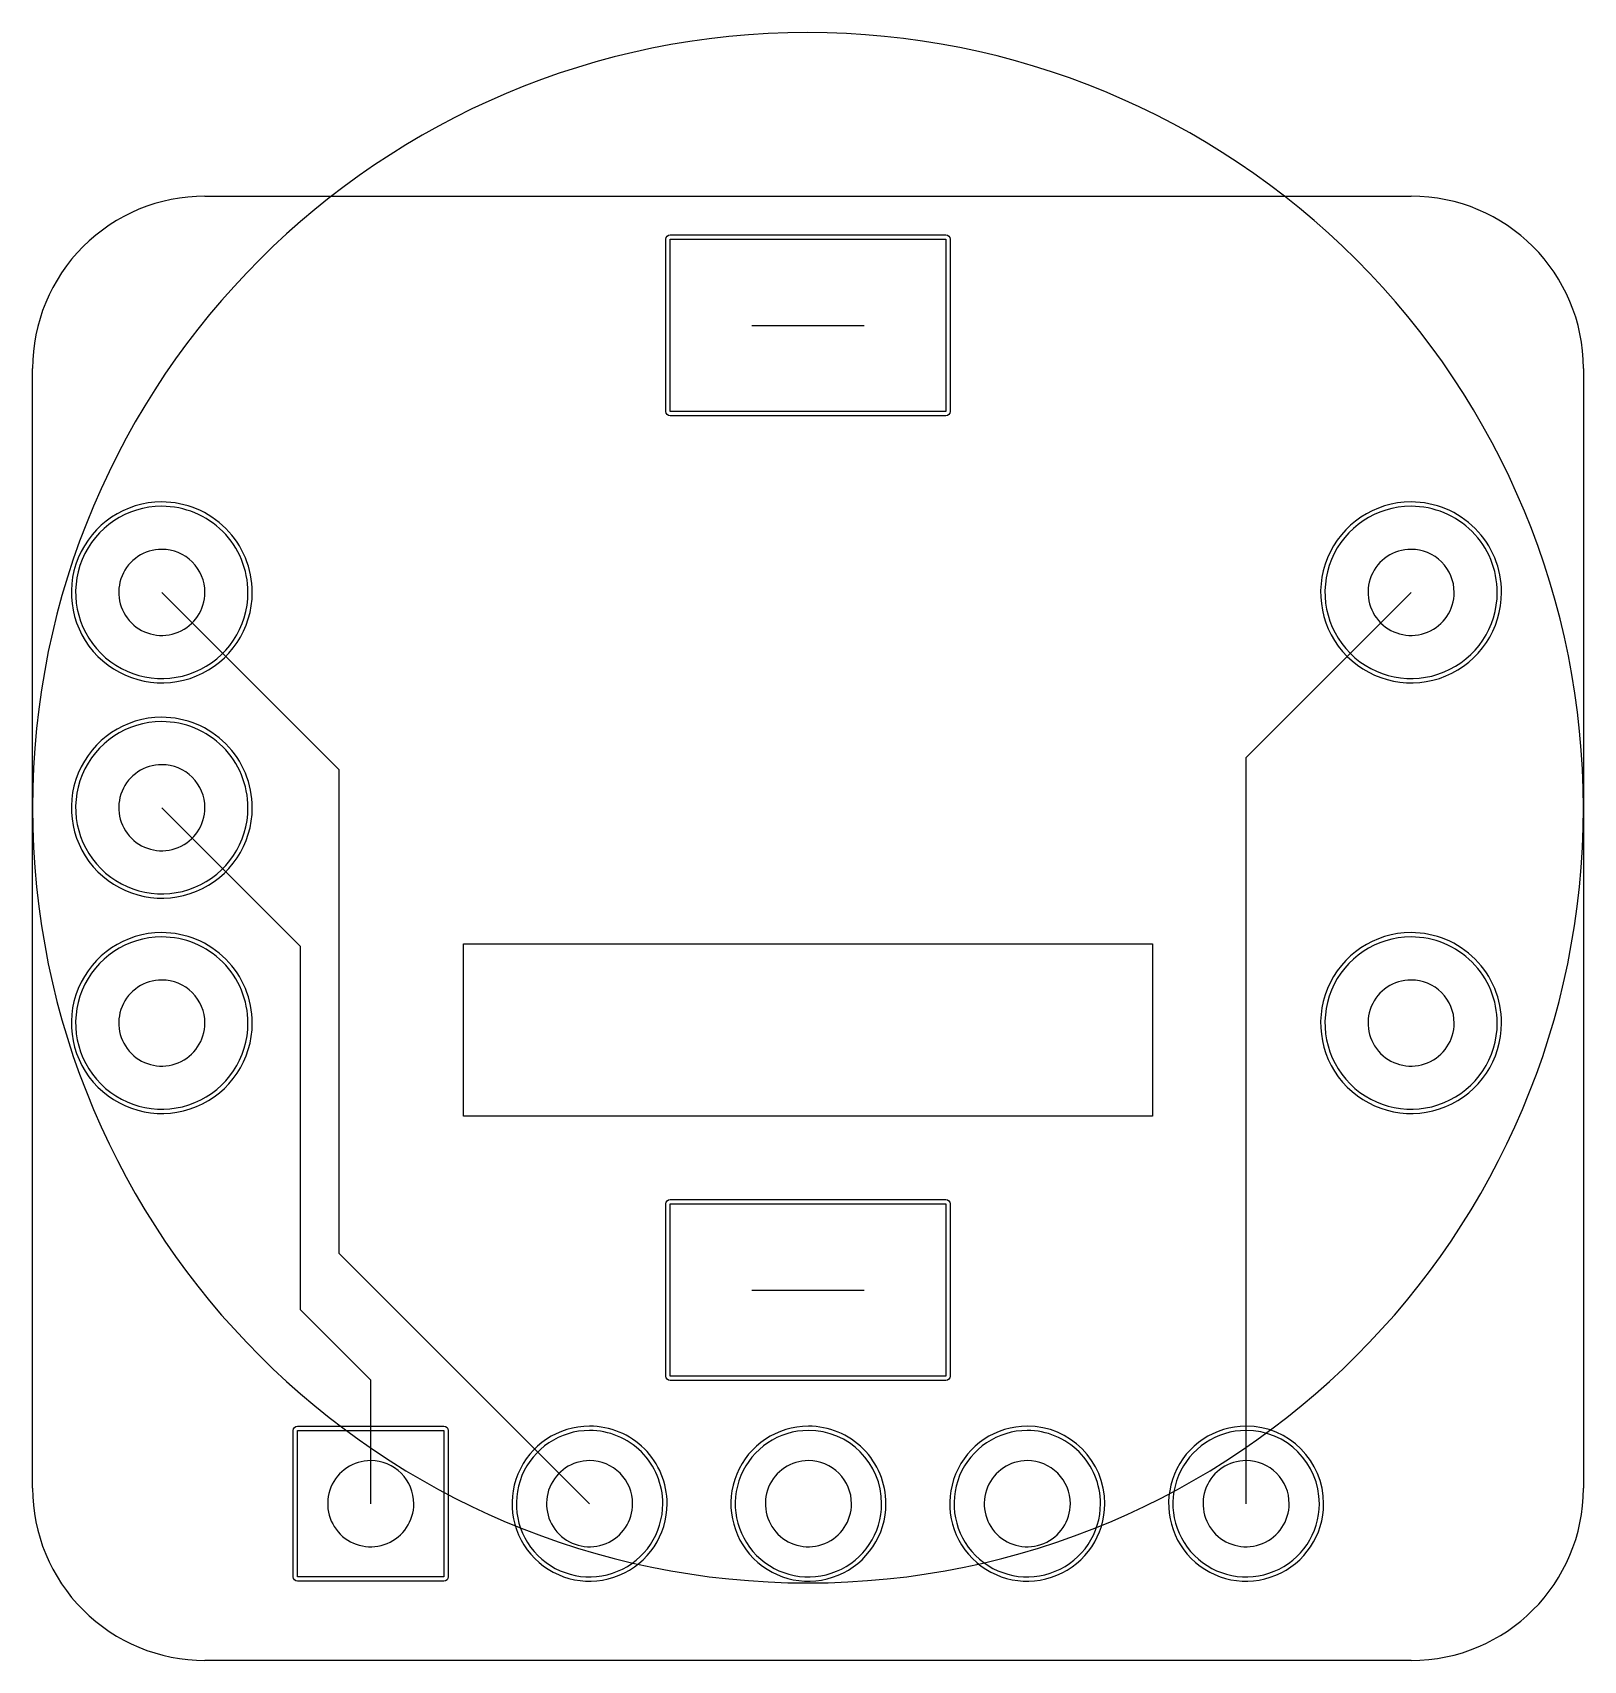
# Model space of a CAD drawing. Extents: x 57 to 384, y -285 to -74.
# Drawn here: x 56.89 to 74.89, y -93.23 to -74.33 of the extents above; entities outside this region: 1.
import ezdxf

# ---------------------------------------------------------------- set-up
doc = ezdxf.new("R2010")
doc.units = 0
doc.layers.get('0').update_dxf_attribs({"linetype": 'CONTINUOUS'})

msp = doc.modelspace()

# ---------------------------------------------------------------- linework, layer by layer
at = {"color": 7}
for p, q in [((65.890044, -74.330928), (65.890044, -74.330928)), ((58.89004, -76.230929), (72.89005, -76.230928)), ((64.240043, -76.730929), (64.243849, -76.711795)), ((64.240043, -78.73093), (64.240043, -76.730929)), ((64.243849, -76.711795), (64.254688, -76.695574)), ((64.254688, -76.695574), (64.270909, -76.684735)), ((64.270909, -76.684735), (64.290043, -76.680929)), ((64.290043, -76.680929), (67.490045, -76.680929)), ((64.290043, -78.73093), (64.290043, -76.730929)), ((64.290043, -76.730929), (67.490045, -76.730929)), ((67.490045, -76.680929), (67.509179, -76.684735)), ((67.490045, -76.730929), (67.490045, -78.73093)), ((67.509179, -76.684735), (67.5254, -76.695574)), ((67.5254, -76.695574), (67.536239, -76.711795)), ((67.536239, -76.711795), (67.540045, -76.730929)), ((67.540045, -76.730929), (67.540045, -78.73093)), ((65.240044, -77.73093), (66.540045, -77.73093)), ((56.890038, -91.230939), (56.890038, -78.23093)), ((74.89005, -78.23093), (74.89005, -91.230939)), ((64.243849, -78.750065), (64.240043, -78.73093)), ((64.254688, -78.766286), (64.243849, -78.750065)), ((64.270909, -78.777125), (64.254688, -78.766286)), ((64.290043, -78.780931), (64.270909, -78.777125)), ((67.490045, -78.73093), (64.290043, -78.73093)), ((67.490045, -78.780931), (64.290043, -78.780931)), ((67.509179, -78.777125), (67.490045, -78.780931)), ((67.5254, -78.766286), (67.509179, -78.777125)), ((67.536239, -78.750065), (67.5254, -78.766286)), ((67.540045, -78.73093), (67.536239, -78.750065)), ((58.390039, -79.780931), (58.390039, -79.780931)), ((58.390039, -79.830931), (58.390039, -79.830931)), ((72.890049, -79.780931), (72.890049, -79.780931)), ((72.890049, -79.830931), (72.890049, -79.830931)), ((58.390039, -80.330932), (58.390039, -80.330932)), ((72.890049, -80.330932), (72.890049, -80.330932)), ((60.449561, -82.890453), (58.390039, -80.830932)), ((70.975048, -82.745933), (72.890049, -80.830932)), ((58.390039, -82.280933), (58.390039, -82.280933)), ((58.390039, -82.330933), (58.390039, -82.330933)), ((70.975048, -91.410939), (70.975048, -82.745933)), ((58.390039, -82.830933), (58.390039, -82.830933)), ((60.449561, -86.500936), (60.449561, -82.890453)), ((60.00004, -84.940935), (58.390039, -83.330934)), ((58.390039, -84.780935), (58.390039, -84.780935)), ((58.390039, -84.830935), (58.390039, -84.830935)), ((72.890049, -84.780935), (72.890049, -84.780935)), ((72.890049, -84.830935), (72.890049, -84.830935)), ((60.00004, -85.600935), (60.00004, -84.940935)), ((61.890042, -86.910936), (61.890042, -84.910935)), ((61.890042, -84.910935), (69.890047, -84.910935)), ((69.890047, -84.910935), (69.890047, -86.910936)), ((58.390039, -85.330935), (58.390039, -85.330935)), ((72.890049, -85.330935), (72.890049, -85.330935)), ((60.00004, -89.160938), (60.00004, -85.600935)), ((60.449561, -88.505457), (60.449561, -86.500936)), ((69.890047, -86.910936), (61.890042, -86.910936)), ((64.254688, -87.895582), (64.270909, -87.884743)), ((64.270909, -87.884743), (64.290043, -87.880937)), ((64.290043, -87.880937), (67.490045, -87.880937)), ((67.490045, -87.880937), (67.509179, -87.884743)), ((67.509179, -87.884743), (67.5254, -87.895582)), ((64.240043, -87.930937), (64.243849, -87.911803)), ((64.240043, -89.930938), (64.240043, -87.930937)), ((64.243849, -87.911803), (64.254688, -87.895582)), ((64.290043, -89.930938), (64.290043, -87.930937)), ((64.290043, -87.930937), (67.490045, -87.930937)), ((67.490045, -87.930937), (67.490045, -89.930938)), ((67.5254, -87.895582), (67.536239, -87.911803)), ((67.536239, -87.911803), (67.540045, -87.930937)), ((67.540045, -87.930937), (67.540045, -89.930938)), ((63.355043, -91.410939), (60.449561, -88.505457)), ((65.240044, -88.930937), (66.540045, -88.930937)), ((60.440041, -89.600938), (60.00004, -89.160938)), ((60.815041, -89.975938), (60.440041, -89.600938)), ((64.243849, -89.950072), (64.240043, -89.930938)), ((64.254688, -89.966293), (64.243849, -89.950072)), ((67.490045, -89.930938), (64.290043, -89.930938)), ((67.536239, -89.950072), (67.5254, -89.966293)), ((67.540045, -89.930938), (67.536239, -89.950072)), ((60.815041, -91.410939), (60.815041, -89.975938)), ((64.270909, -89.977132), (64.254688, -89.966293)), ((64.290043, -89.980938), (64.270909, -89.977132)), ((67.490045, -89.980938), (64.290043, -89.980938)), ((67.509179, -89.977132), (67.490045, -89.980938)), ((67.5254, -89.966293), (67.509179, -89.977132)), ((59.918846, -90.541804), (59.929685, -90.525583)), ((59.929685, -90.525583), (59.945906, -90.514744)), ((59.945906, -90.514744), (59.96504, -90.510938)), ((59.96504, -90.510938), (61.665042, -90.510938)), ((61.665042, -90.510938), (61.684176, -90.514744)), ((61.684176, -90.514744), (61.700397, -90.525583)), ((61.700397, -90.525583), (61.711236, -90.541804)), ((63.355043, -90.510938), (63.355043, -90.510938)), ((65.895044, -90.510938), (65.895044, -90.510938)), ((68.435046, -90.510938), (68.435046, -90.510938)), ((70.975048, -90.510938), (70.975048, -90.510938)), ((59.91504, -90.560938), (59.918846, -90.541804)), ((59.91504, -92.26094), (59.91504, -90.560938)), ((59.96504, -92.26094), (59.96504, -90.560938)), ((59.96504, -90.560938), (61.665042, -90.560938)), ((61.665042, -90.560938), (61.665042, -92.26094)), ((61.711236, -90.541804), (61.715042, -90.560938)), ((61.715042, -90.560938), (61.715042, -92.26094)), ((63.355043, -90.560938), (63.355043, -90.560938)), ((65.895044, -90.560938), (65.895044, -90.560938)), ((68.435046, -90.560938), (68.435046, -90.560938)), ((70.975048, -90.560938), (70.975048, -90.560938)), ((60.815041, -90.910939), (60.815041, -90.910939)), ((63.355043, -90.910939), (63.355043, -90.910939)), ((65.895044, -90.910939), (65.895044, -90.910939)), ((68.435046, -90.910939), (68.435046, -90.910939)), ((70.975048, -90.910939), (70.975048, -90.910939)), ((59.918846, -92.280074), (59.91504, -92.26094)), ((59.929685, -92.296295), (59.918846, -92.280074)), ((59.945906, -92.307134), (59.929685, -92.296295)), ((59.96504, -92.31094), (59.945906, -92.307134)), ((61.665042, -92.26094), (59.96504, -92.26094)), ((61.665042, -92.31094), (59.96504, -92.31094)), ((61.684176, -92.307134), (61.665042, -92.31094)), ((61.700397, -92.296295), (61.684176, -92.307134)), ((61.711236, -92.280074), (61.700397, -92.296295)), ((61.715042, -92.26094), (61.711236, -92.280074)), ((72.89005, -93.230941), (58.89004, -93.23094)), ((383.989259, -278.501265), (383.989259, -285.001269))]:
    msp.add_line(p, q, dxfattribs=at)
for points in [[(65.890044, -74.330928), (60.919478, -74.330928), (56.890038, -78.360367), (56.890038, -83.330934)], [(72.25401, -76.966968), (70.566181, -75.27914), (68.276994, -74.330928), (65.890044, -74.330928)], [(58.89004, -76.230929), (58.359606, -76.230929), (57.850898, -76.441643), (57.475825, -76.816716)], [(74.890051, -78.23093), (74.890051, -77.12636), (73.99462, -76.230928), (72.89005, -76.230928)], [(57.475825, -76.816716), (57.100752, -77.191789), (56.890038, -77.700497), (56.890038, -78.23093)], [(74.89005, -83.330934), (74.89005, -80.943984), (73.941838, -78.654797), (72.25401, -76.966968)], [(58.390039, -79.780931), (57.965354, -79.780931), (57.582485, -80.036756), (57.419965, -80.429114)], [(58.390039, -79.830931), (57.985577, -79.830931), (57.62094, -80.074574), (57.466159, -80.448248)], [(59.132502, -80.088469), (58.935589, -79.891556), (58.668517, -79.780931), (58.390039, -79.780931)], [(59.097147, -80.123825), (58.90961, -79.936288), (58.655256, -79.830931), (58.390039, -79.830931)], [(72.890049, -79.780931), (72.465363, -79.780931), (72.082495, -80.036756), (71.919975, -80.429114)], [(72.890049, -79.830931), (72.485587, -79.830931), (72.12095, -80.074574), (71.966169, -80.448248)], [(73.632512, -80.088469), (73.435598, -79.891556), (73.168527, -79.780931), (72.890049, -79.780931)], [(73.597156, -80.123825), (73.40962, -79.936288), (73.155266, -79.830931), (72.890049, -79.830931)], [(59.39004, -80.830932), (59.39004, -80.565715), (59.284683, -80.311361), (59.097147, -80.123825)], [(59.44004, -80.830932), (59.44004, -80.552454), (59.329415, -80.285383), (59.132502, -80.088469)], [(73.89005, -80.830932), (73.89005, -80.565715), (73.784693, -80.311361), (73.597156, -80.123825)], [(73.94005, -80.830932), (73.94005, -80.552454), (73.829425, -80.285383), (73.632512, -80.088469)], [(57.419965, -80.429114), (57.257445, -80.821472), (57.347279, -81.273096), (57.647577, -81.573395)], [(57.466159, -80.448248), (57.311378, -80.821923), (57.396934, -81.252041), (57.682932, -81.538039)], [(58.390039, -80.330932), (58.187808, -80.330932), (58.00549, -80.452753), (57.928099, -80.63959)], [(58.743593, -80.477378), (58.649825, -80.38361), (58.522648, -80.330932), (58.390039, -80.330932)], [(58.89004, -80.830932), (58.89004, -80.698324), (58.837361, -80.571147), (58.743593, -80.477378)], [(71.919975, -80.429114), (71.757455, -80.821472), (71.847288, -81.273096), (72.147586, -81.573395)], [(71.966169, -80.448248), (71.811388, -80.821923), (71.896944, -81.252041), (72.182942, -81.538039)], [(72.890049, -80.330932), (72.687818, -80.330932), (72.5055, -80.452753), (72.428109, -80.63959)], [(73.243603, -80.477378), (73.149834, -80.38361), (73.022657, -80.330932), (72.890049, -80.330932)], [(73.390049, -80.830932), (73.390049, -80.698324), (73.337371, -80.571147), (73.243603, -80.477378)], [(57.928099, -80.63959), (57.850709, -80.826427), (57.893487, -81.041486), (58.036486, -81.184486)], [(72.428109, -80.63959), (72.350718, -80.826427), (72.393496, -81.041486), (72.536495, -81.184486)], [(58.581381, -81.292872), (58.768218, -81.215481), (58.89004, -81.033163), (58.89004, -80.830932)], [(58.772723, -81.754812), (59.146398, -81.600031), (59.39004, -81.235394), (59.39004, -80.830932)], [(58.791857, -81.801006), (59.184216, -81.638486), (59.44004, -81.255618), (59.44004, -80.830932)], [(73.081391, -81.292872), (73.268228, -81.215481), (73.390049, -81.033163), (73.390049, -80.830932)], [(73.272733, -81.754812), (73.646407, -81.600031), (73.89005, -81.235394), (73.89005, -80.830932)], [(73.291867, -81.801006), (73.684225, -81.638486), (73.94005, -81.255618), (73.94005, -80.830932)], [(58.036486, -81.184486), (58.179485, -81.327485), (58.394544, -81.370263), (58.581381, -81.292872)], [(72.536495, -81.184486), (72.679495, -81.327485), (72.894554, -81.370263), (73.081391, -81.292872)], [(57.647577, -81.573395), (57.947875, -81.873693), (58.399499, -81.963526), (58.791857, -81.801006)], [(57.682932, -81.538039), (57.96893, -81.824037), (58.399048, -81.909593), (58.772723, -81.754812)], [(72.147586, -81.573395), (72.447885, -81.873693), (72.899509, -81.963526), (73.291867, -81.801006)], [(72.182942, -81.538039), (72.46894, -81.824037), (72.899058, -81.909593), (73.272733, -81.754812)], [(58.390039, -82.280933), (57.965354, -82.280933), (57.582485, -82.536757), (57.419965, -82.929116)], [(58.390039, -82.330933), (57.985577, -82.330933), (57.62094, -82.574575), (57.466159, -82.94825)], [(59.132502, -82.588471), (58.935589, -82.391558), (58.668517, -82.280933), (58.390039, -82.280933)], [(59.097147, -82.623826), (58.90961, -82.43629), (58.655256, -82.330933), (58.390039, -82.330933)], [(59.44004, -83.330934), (59.44004, -83.052456), (59.329415, -82.785384), (59.132502, -82.588471)], [(59.39004, -83.330934), (59.39004, -83.065717), (59.284683, -82.811363), (59.097147, -82.623826)], [(57.419965, -82.929116), (57.257445, -83.321474), (57.347279, -83.773098), (57.647577, -84.073396)], [(57.466159, -82.94825), (57.311378, -83.321925), (57.396934, -83.752043), (57.682932, -84.038041)], [(58.390039, -82.830933), (58.187808, -82.830933), (58.00549, -82.952754), (57.928099, -83.139592)], [(58.743593, -82.97738), (58.649825, -82.883612), (58.522648, -82.830933), (58.390039, -82.830933)], [(57.928099, -83.139592), (57.850709, -83.326429), (57.893487, -83.541488), (58.036486, -83.684487)], [(58.89004, -83.330934), (58.89004, -83.198325), (58.837361, -83.071148), (58.743593, -82.97738)], [(56.890038, -83.330934), (56.890038, -88.3015), (60.919478, -92.33094), (65.890044, -92.33094)], [(58.581381, -83.792874), (58.768218, -83.715483), (58.89004, -83.533165), (58.89004, -83.330934)], [(58.772723, -84.254814), (59.146398, -84.100033), (59.39004, -83.735396), (59.39004, -83.330934)], [(58.791857, -84.301008), (59.184216, -84.138488), (59.44004, -83.755619), (59.44004, -83.330934)], [(65.890044, -92.33094), (70.86061, -92.33094), (74.89005, -88.3015), (74.89005, -83.330934)], [(58.036486, -83.684487), (58.179485, -83.827486), (58.394544, -83.870264), (58.581381, -83.792874)], [(57.647577, -84.073396), (57.947875, -84.373694), (58.399499, -84.463528), (58.791857, -84.301008)], [(57.682932, -84.038041), (57.96893, -84.324039), (58.399048, -84.409595), (58.772723, -84.254814)], [(58.390039, -84.780935), (57.965354, -84.780935), (57.582485, -85.036759), (57.419965, -85.429117)], [(58.390039, -84.830935), (57.985577, -84.830935), (57.62094, -85.074577), (57.466159, -85.448252)], [(59.132502, -85.088473), (58.935589, -84.891559), (58.668517, -84.780935), (58.390039, -84.780935)], [(59.097147, -85.123828), (58.90961, -84.936292), (58.655256, -84.830935), (58.390039, -84.830935)], [(72.890049, -84.780935), (72.465363, -84.780935), (72.082495, -85.036759), (71.919975, -85.429117)], [(72.890049, -84.830935), (72.485587, -84.830935), (72.12095, -85.074577), (71.966169, -85.448252)], [(73.632512, -85.088473), (73.435598, -84.891559), (73.168527, -84.780935), (72.890049, -84.780935)], [(73.597156, -85.123828), (73.40962, -84.936292), (73.155266, -84.830935), (72.890049, -84.830935)], [(59.39004, -85.830935), (59.39004, -85.565719), (59.284683, -85.311365), (59.097147, -85.123828)], [(59.44004, -85.830935), (59.44004, -85.552458), (59.329415, -85.285386), (59.132502, -85.088473)], [(73.89005, -85.830935), (73.89005, -85.565719), (73.784693, -85.311365), (73.597156, -85.123828)], [(73.94005, -85.830935), (73.94005, -85.552458), (73.829425, -85.285386), (73.632512, -85.088473)], [(58.390039, -85.330935), (58.187808, -85.330935), (58.00549, -85.452756), (57.928099, -85.639593)], [(58.743593, -85.477382), (58.649825, -85.383613), (58.522648, -85.330935), (58.390039, -85.330935)], [(72.890049, -85.330935), (72.687818, -85.330935), (72.5055, -85.452756), (72.428109, -85.639593)], [(73.243603, -85.477382), (73.149834, -85.383613), (73.022657, -85.330935), (72.890049, -85.330935)], [(57.419965, -85.429117), (57.257445, -85.821476), (57.347279, -86.2731), (57.647577, -86.573398)], [(57.466159, -85.448252), (57.311378, -85.821926), (57.396934, -86.252044), (57.682932, -86.538043)], [(58.89004, -85.830935), (58.89004, -85.698327), (58.837361, -85.57115), (58.743593, -85.477382)], [(71.919975, -85.429117), (71.757455, -85.821476), (71.847288, -86.2731), (72.147586, -86.573398)], [(71.966169, -85.448252), (71.811388, -85.821926), (71.896944, -86.252044), (72.182942, -86.538043)], [(73.390049, -85.830935), (73.390049, -85.698327), (73.337371, -85.57115), (73.243603, -85.477382)], [(57.928099, -85.639593), (57.850709, -85.826431), (57.893487, -86.04149), (58.036486, -86.184489)], [(72.428109, -85.639593), (72.350718, -85.826431), (72.393496, -86.04149), (72.536495, -86.184489)], [(58.581381, -86.292875), (58.768218, -86.215485), (58.89004, -86.033167), (58.89004, -85.830935)], [(58.772723, -86.754815), (59.146398, -86.600034), (59.39004, -86.235398), (59.39004, -85.830935)], [(58.791857, -86.801009), (59.184216, -86.638489), (59.44004, -86.255621), (59.44004, -85.830935)], [(73.081391, -86.292875), (73.268228, -86.215485), (73.390049, -86.033167), (73.390049, -85.830935)], [(73.272733, -86.754815), (73.646407, -86.600034), (73.89005, -86.235398), (73.89005, -85.830935)], [(73.291867, -86.801009), (73.684225, -86.638489), (73.94005, -86.255621), (73.94005, -85.830935)], [(58.036486, -86.184489), (58.179485, -86.327488), (58.394544, -86.370266), (58.581381, -86.292875)], [(72.536495, -86.184489), (72.679495, -86.327488), (72.894554, -86.370266), (73.081391, -86.292875)], [(57.682932, -86.538043), (57.96893, -86.824041), (58.399048, -86.909597), (58.772723, -86.754815)], [(72.182942, -86.538043), (72.46894, -86.824041), (72.899058, -86.909597), (73.272733, -86.754815)], [(57.647577, -86.573398), (57.947875, -86.873696), (58.399499, -86.96353), (58.791857, -86.801009)], [(72.147586, -86.573398), (72.447885, -86.873696), (72.899509, -86.96353), (73.291867, -86.801009)], [(63.355043, -90.510938), (62.991026, -90.510938), (62.662854, -90.730217), (62.523551, -91.066524)], [(63.991439, -90.774542), (63.822656, -90.60576), (63.593738, -90.510938), (63.355043, -90.510938)], [(65.895044, -90.510938), (65.531028, -90.510938), (65.202855, -90.730217), (65.063552, -91.066524)], [(66.531441, -90.774542), (66.362658, -90.60576), (66.133739, -90.510938), (65.895044, -90.510938)], [(68.435046, -90.510938), (68.07103, -90.510938), (67.742857, -90.730217), (67.603554, -91.066524)], [(69.335047, -91.410939), (69.335047, -90.913882), (68.932103, -90.510938), (68.435046, -90.510938)], [(70.975048, -90.510938), (70.611032, -90.510938), (70.282859, -90.730217), (70.143556, -91.066524)], [(71.875048, -91.410939), (71.875048, -90.913882), (71.472104, -90.510938), (70.975048, -90.510938)], [(63.355043, -90.560938), (63.01125, -90.560938), (62.701308, -90.768034), (62.569745, -91.085658)], [(63.956084, -90.809898), (63.796678, -90.650492), (63.580477, -90.560938), (63.355043, -90.560938)], [(65.895044, -90.560938), (65.551251, -90.560938), (65.24131, -90.768034), (65.109746, -91.085658)], [(66.745045, -91.410939), (66.745045, -90.941497), (66.364487, -90.560938), (65.895044, -90.560938)], [(68.435046, -90.560938), (68.091253, -90.560938), (67.781312, -90.768034), (67.649748, -91.085658)], [(69.036087, -90.809898), (68.876681, -90.650492), (68.66048, -90.560938), (68.435046, -90.560938)], [(70.975048, -90.560938), (70.631255, -90.560938), (70.321314, -90.768034), (70.18975, -91.085658)], [(71.825048, -91.410939), (71.825048, -90.941497), (71.44449, -90.560938), (70.975048, -90.560938)], [(64.205043, -91.410939), (64.205043, -91.185505), (64.11549, -90.969304), (63.956084, -90.809898)], [(64.255043, -91.410939), (64.255043, -91.172244), (64.160222, -90.943325), (63.991439, -90.774542)], [(66.795045, -91.410939), (66.795045, -91.172244), (66.700224, -90.943325), (66.531441, -90.774542)], [(69.285047, -91.410939), (69.285047, -91.185505), (69.195493, -90.969304), (69.036087, -90.809898)], [(60.815041, -90.910939), (60.61281, -90.910939), (60.430491, -91.03276), (60.353101, -91.219597)], [(61.168595, -91.057385), (61.074826, -90.963617), (60.947649, -90.910939), (60.815041, -90.910939)], [(61.315041, -91.410939), (61.315041, -91.278331), (61.262363, -91.151154), (61.168595, -91.057385)], [(62.523551, -91.066524), (62.384248, -91.402831), (62.461248, -91.789937), (62.718646, -92.047336)], [(62.569745, -91.085658), (62.438181, -91.403281), (62.510903, -91.768882), (62.754001, -92.01198)], [(63.355043, -90.910939), (63.152811, -90.910939), (62.970493, -91.03276), (62.893103, -91.219597)], [(63.708596, -91.057385), (63.614828, -90.963617), (63.487651, -90.910939), (63.355043, -90.910939)], [(63.855043, -91.410939), (63.855043, -91.278331), (63.802365, -91.151154), (63.708596, -91.057385)], [(65.063552, -91.066524), (64.924249, -91.402831), (65.001249, -91.789937), (65.258648, -92.047336)], [(65.109746, -91.085658), (64.978182, -91.403281), (65.050905, -91.768882), (65.294003, -92.01198)], [(65.895044, -90.910939), (65.692813, -90.910939), (65.510495, -91.03276), (65.433104, -91.219597)], [(66.248598, -91.057385), (66.15483, -90.963617), (66.027653, -90.910939), (65.895044, -90.910939)], [(66.395045, -91.410939), (66.395045, -91.278331), (66.342366, -91.151154), (66.248598, -91.057385)], [(67.603554, -91.066524), (67.464251, -91.402831), (67.541251, -91.789937), (67.79865, -92.047336)], [(67.649748, -91.085658), (67.518184, -91.403281), (67.590906, -91.768882), (67.834005, -92.01198)], [(68.435046, -90.910939), (68.232815, -90.910939), (68.050497, -91.03276), (67.973106, -91.219597)], [(68.7886, -91.057385), (68.694831, -90.963617), (68.567654, -90.910939), (68.435046, -90.910939)], [(68.935046, -91.410939), (68.935046, -91.278331), (68.882368, -91.151154), (68.7886, -91.057385)], [(70.143556, -91.066524), (70.004253, -91.402831), (70.081253, -91.789937), (70.338651, -92.047336)], [(70.18975, -91.085658), (70.058186, -91.403281), (70.130908, -91.768882), (70.374007, -92.01198)], [(70.975048, -90.910939), (70.772817, -90.910939), (70.590498, -91.03276), (70.513108, -91.219597)], [(71.328601, -91.057385), (71.234833, -90.963617), (71.107656, -90.910939), (70.975048, -90.910939)], [(71.475048, -91.410939), (71.475048, -91.278331), (71.42237, -91.151154), (71.328601, -91.057385)], [(56.890039, -91.230939), (56.890039, -91.761372), (57.100753, -92.27008), (57.475826, -92.645153)], [(60.353101, -91.219597), (60.27571, -91.406435), (60.318488, -91.621494), (60.461487, -91.764493)], [(62.893103, -91.219597), (62.815712, -91.406435), (62.85849, -91.621494), (63.001489, -91.764493)], [(65.433104, -91.219597), (65.355714, -91.406435), (65.398492, -91.621494), (65.541491, -91.764493)], [(67.973106, -91.219597), (67.895715, -91.406435), (67.938493, -91.621494), (68.081492, -91.764493)], [(70.513108, -91.219597), (70.435717, -91.406435), (70.478495, -91.621494), (70.621494, -91.764493)], [(72.89005, -93.23094), (73.99462, -93.23094), (74.89005, -92.335509), (74.89005, -91.230939)], [(61.006383, -91.872879), (61.19322, -91.795489), (61.315041, -91.61317), (61.315041, -91.410939)], [(63.546385, -91.872879), (63.733222, -91.795489), (63.855043, -91.61317), (63.855043, -91.410939)], [(63.680324, -92.196237), (63.997947, -92.064673), (64.205043, -91.754732), (64.205043, -91.410939)], [(63.699458, -92.242431), (64.035765, -92.103128), (64.255043, -91.774955), (64.255043, -91.410939)], [(66.086386, -91.872879), (66.273224, -91.795489), (66.395045, -91.61317), (66.395045, -91.410939)], [(66.220326, -92.196237), (66.537949, -92.064673), (66.745045, -91.754732), (66.745045, -91.410939)], [(66.23946, -92.242431), (66.575767, -92.103128), (66.795045, -91.774955), (66.795045, -91.410939)], [(68.626388, -91.872879), (68.813225, -91.795489), (68.935046, -91.61317), (68.935046, -91.410939)], [(68.760327, -92.196237), (69.077951, -92.064673), (69.285047, -91.754732), (69.285047, -91.410939)], [(68.779461, -92.242431), (69.115769, -92.103128), (69.335047, -91.774955), (69.335047, -91.410939)], [(71.16639, -91.872879), (71.353227, -91.795489), (71.475048, -91.61317), (71.475048, -91.410939)], [(71.300329, -92.196237), (71.617952, -92.064673), (71.825048, -91.754732), (71.825048, -91.410939)], [(71.319463, -92.242431), (71.65577, -92.103128), (71.875048, -91.774955), (71.875048, -91.410939)], [(60.461487, -91.764493), (60.604486, -91.907492), (60.819545, -91.95027), (61.006383, -91.872879)], [(63.001489, -91.764493), (63.144488, -91.907492), (63.359547, -91.95027), (63.546385, -91.872879)], [(65.541491, -91.764493), (65.68449, -91.907492), (65.899549, -91.95027), (66.086386, -91.872879)], [(68.081492, -91.764493), (68.224492, -91.907492), (68.439551, -91.95027), (68.626388, -91.872879)], [(70.621494, -91.764493), (70.764493, -91.907492), (70.979552, -91.95027), (71.16639, -91.872879)], [(62.754001, -92.01198), (62.9971, -92.255079), (63.3627, -92.327801), (63.680324, -92.196237)], [(65.294003, -92.01198), (65.537102, -92.255079), (65.902702, -92.327801), (66.220326, -92.196237)], [(67.834005, -92.01198), (68.077103, -92.255079), (68.442704, -92.327801), (68.760327, -92.196237)], [(70.374007, -92.01198), (70.617105, -92.255079), (70.982705, -92.327801), (71.300329, -92.196237)], [(62.718646, -92.047336), (62.976045, -92.304734), (63.363151, -92.381734), (63.699458, -92.242431)], [(65.258648, -92.047336), (65.516046, -92.304734), (65.903153, -92.381734), (66.23946, -92.242431)], [(67.79865, -92.047336), (68.056048, -92.304734), (68.443154, -92.381734), (68.779461, -92.242431)], [(70.338651, -92.047336), (70.59605, -92.304734), (70.983156, -92.381734), (71.319463, -92.242431)], [(57.475826, -92.645153), (57.850899, -93.020226), (58.359607, -93.23094), (58.890041, -93.230939)]]:
    msp.add_open_spline(points, degree=3, dxfattribs=at)

doc.saveas('drawing.dxf')
